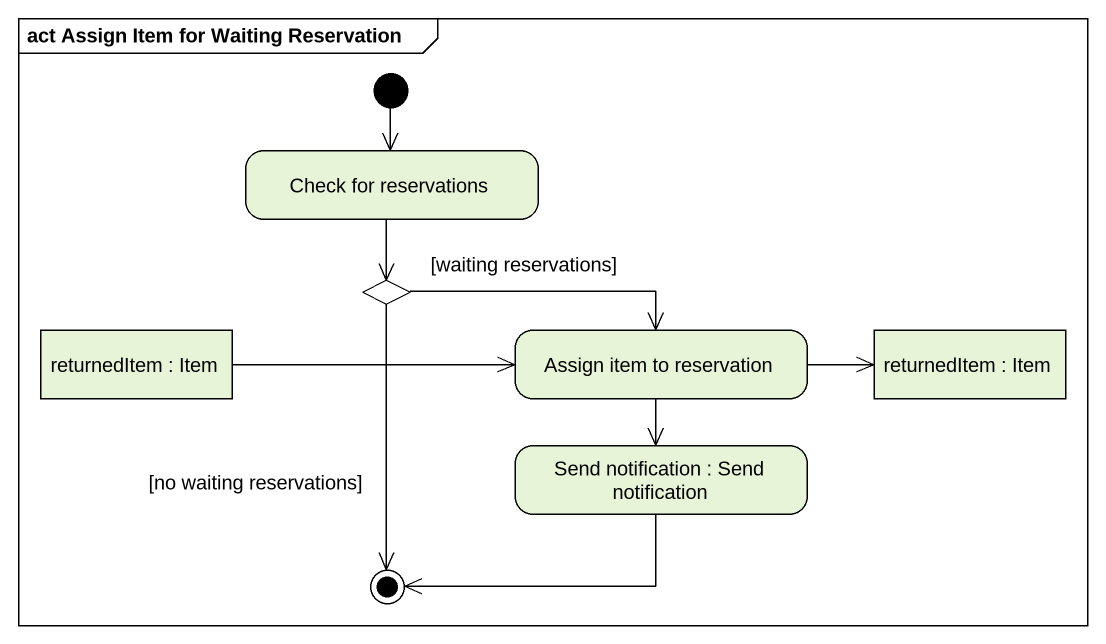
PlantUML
@startuml
mainframe act Assign Item for Waiting Reservation
hide empty description
state "Check for reservations" as Check_for_reservations
state choice1 <<choice>>
state "returnedItem : Item" as returnedItem <<object>>
state "Assign item to reservation" as Assign_item_to_reservation
state "returnedItem : Item" as returnedItem_2 <<object>>
state "Send notification : Send notification" as Send_notification
[*] --> Check_for_reservations
Check_for_reservations --> choice1
choice1 -right-> Assign_item_to_reservation : [waiting reservations]
returnedItem -right-> Assign_item_to_reservation
Assign_item_to_reservation -right-> returnedItem_2
Assign_item_to_reservation --> Send_notification
choice1 --> [*] : [no waiting reservations]
Send_notification -left-> [*]
@enduml
